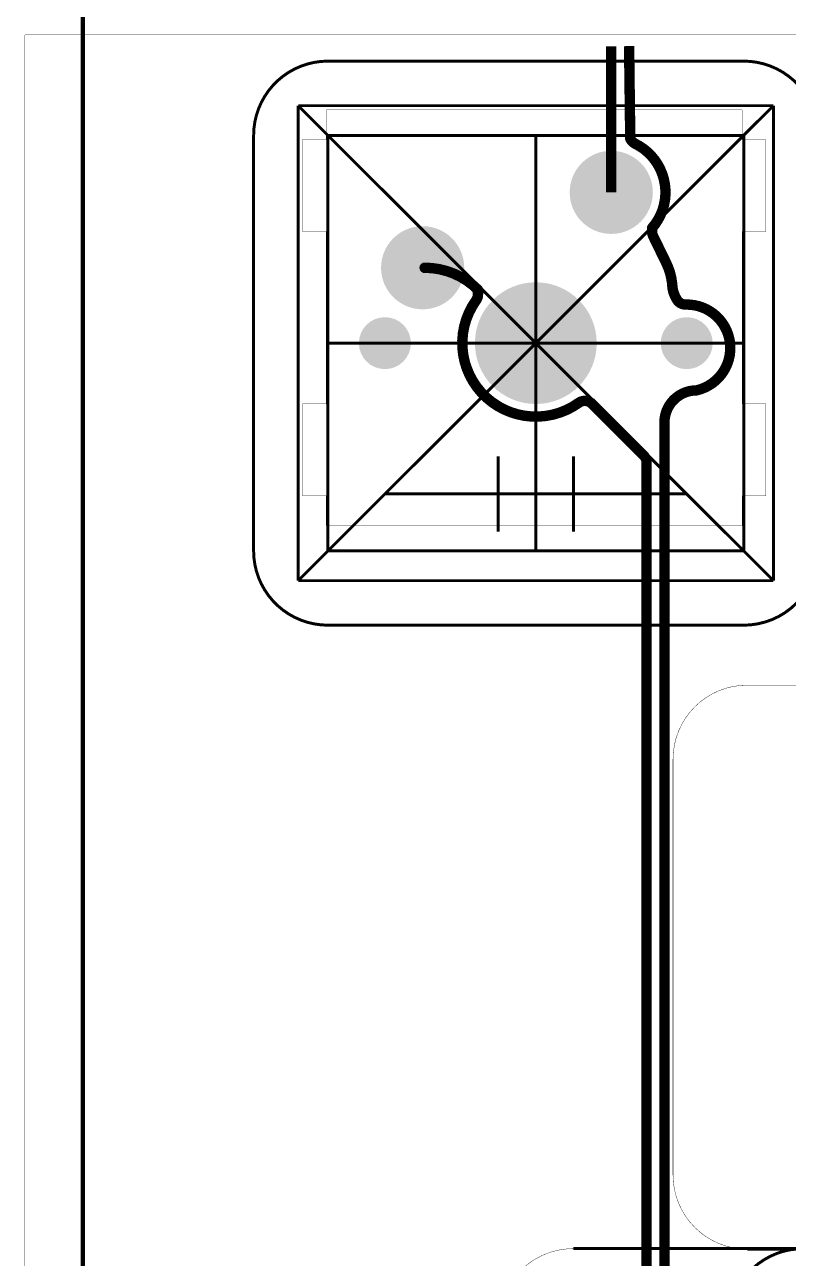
# Model space of a CAD drawing. Header units: inches. Extents: x -214 to 438, y -213 to 250.
# Drawn here: x -136.21 to -110.5, y -28.83 to 12.73 of the extents above; entities that cross this region are included whole.
import ezdxf

# ---------------------------------------------------------------- set-up
doc = ezdxf.new("R2010")
doc.units = ezdxf.units.IN
for name, color, linetype in [('Bottom Layer', 5, 'Continuous'), ('Drawing', 216, 'Continuous'), ('Drawing3', 56, 'Continuous'), ('Multi-Layer', 9, 'Continuous'), ('Outline', 6, 'Continuous'), ('Top Layer', 1, 'Continuous')]:
    doc.layers.add(name, color=color, linetype=linetype)

msp = doc.modelspace()

# ---------------------------------------------------------------- hatches: boundary and pattern name
at = {"layer": 'Bottom Layer'}
h = msp.add_hatch(color=5, dxfattribs=at)
edge = h.paths.add_edge_path()
edge.add_arc((-116.46000076, 7.08000108), 1.39999974, 0, 360)
h = msp.add_hatch(color=5, dxfattribs=at)
edge = h.paths.add_edge_path()
edge.add_arc((-122.81000076, 4.54000108), 1.39999974, 0, 360)
h = msp.add_hatch(color=5, dxfattribs=at)
edge = h.paths.add_edge_path()
edge.add_arc((-119.00000076, 2.00000108), 2.04999844, 0, 360)
h = msp.add_hatch(color=5, dxfattribs=at)
edge = h.paths.add_edge_path()
edge.add_arc((-124.08000076, 2.00000108), 0.87499952, 0, 360)
h = msp.add_hatch(color=5, dxfattribs=at)
edge = h.paths.add_edge_path()
edge.add_arc((-113.92000076, 2.00000108), 0.87499952, 0, 360)
at = {"layer": 'Multi-Layer'}
h = msp.add_hatch(color=9, dxfattribs=at)
edge = h.paths.add_edge_path()
edge.add_arc((-116.46000076, 7.08000108), 1.39999974, 0, 360)
h = msp.add_hatch(color=9, dxfattribs=at)
edge = h.paths.add_edge_path()
edge.add_arc((-122.81000076, 4.54000108), 1.39999974, 0, 360)
h = msp.add_hatch(color=9, dxfattribs=at)
edge = h.paths.add_edge_path()
edge.add_arc((-119.00000076, 2.00000108), 2.04999844, 0, 360)
h = msp.add_hatch(color=9, dxfattribs=at)
edge = h.paths.add_edge_path()
edge.add_arc((-124.08000076, 2.00000108), 0.87499952, 0, 360)
h = msp.add_hatch(color=9, dxfattribs=at)
edge = h.paths.add_edge_path()
edge.add_arc((-113.92000076, 2.00000108), 0.87499952, 0, 360)
at = {"layer": 'Top Layer'}
h = msp.add_hatch(color=1, dxfattribs=at)
edge = h.paths.add_edge_path()
edge.add_arc((-116.46000076, 7.08000108), 1.39999974, 0, 360)
h = msp.add_hatch(color=1, dxfattribs=at)
edge = h.paths.add_edge_path()
edge.add_arc((-122.81000076, 4.54000108), 1.39999974, 0, 360)
h = msp.add_hatch(color=1, dxfattribs=at)
edge = h.paths.add_edge_path()
edge.add_arc((-119.00000076, 2.00000108), 2.04999844, 0, 360)
h = msp.add_hatch(color=1, dxfattribs=at)
edge = h.paths.add_edge_path()
edge.add_arc((-124.08000076, 2.00000108), 0.87499952, 0, 360)
h = msp.add_hatch(color=1, dxfattribs=at)
edge = h.paths.add_edge_path()
edge.add_arc((-113.92000076, 2.00000108), 0.87499952, 0, 360)

# ---------------------------------------------------------------- linework, layer by layer
at = {"layer": 'Drawing'}
for points, const_width in [([(-128.4995017, 8.99999978, -0.4142135623730999), (-125.99950162, 11.49999986)], 0.0999998), ([(-112.00050244, 11.49999986, -0.4142135623730985), (-109.50050236, 8.99999978)], 0.0999998), ([(-126.000002, -7.49949732, -0.4142135623731002), (-128.50000208, -4.999497239999999)], 0.0999998), ([(-109.50050236, -5.00000016, -0.4142135623730951), (-112.00050244, -7.50000024)], 0.0999998), ([(-125.99950162, -7.50000024, -0.4142135623731002), (-128.4995017, -5.00000016)], 0.0127), ([(-114.38139938, -12.0180989, -0.4142135623730946), (-111.8813993, -9.51809882)], 0.0127), ([(-111.8813993, -28.5177992, -0.4142135623730948), (-114.38139938, -26.01779912)], 0.0127), ([(-120.238901, -31.00019962, -0.4142135623730951), (-117.73890092, -28.50019954)], 0.0127), ([(-112.49950068, -31.0000015, -0.4142135623730999), (-109.9995006, -28.50000142)], 0.0999998)]:
    msp.add_lwpolyline(points, format="xyb", dxfattribs=dict(at, const_width=const_width))
for points, const_width in [([(-125.99950162, 11.49999986), (-112.00050244, 11.49999986)], 0.0999998), ([(-127, -5.99999816), (-110.99999898, 10.00000286)], 0.0999998), ([(-127, 10.00000286), (-110.99999898, -5.99999816)], 0.0999998), ([(-127, -5.99999816), (-127, 10.00000286)], 0.0999998), ([(-127, 10.00000286), (-110.99999898, 10.00000286)], 0.0999998), ([(-110.99999898, -5.99999816), (-110.99999898, 10.00000286)], 0.0999998), ([(-128.50000208, -4.999497239999999), (-128.50000208, 8.99950194)], 0.0999998), ([(-125.99975308, -4.9997995), (-125.99975308, 8.99980166)], 0.0999998), ([(-125.99975308, 8.99980166), (-112.00025352, 8.99980166)], 0.0999998), ([(-119.0000033, -4.9997995), (-119.0000033, 8.99980166)], 0.0999998), ([(-112.00025352, -4.9997995), (-112.00025352, 8.99980166)], 0.0999998), ([(-119.00000076, 0.73000108), (-119.00000076, 3.27000108)], 0.0999998), ([(-125.99975308, 2.00000108), (-112.00025352, 2.00000108)], 0.0999998), ([(-120.27000076, 2.00000108), (-117.73000076, 2.00000108)], 0.0999998), ([(-120.27000076, -4.349998919999999), (-120.27000076, -1.80999892)], 0.0999998), ([(-119.00000076, -4.349998919999999), (-119.00000076, -1.80999892)], 0.0999998), ([(-117.73000076, -4.349998919999999), (-117.73000076, -1.80999892)], 0.0999998), ([(-124.08000076, -3.07999892), (-113.92000076, -3.07999892)], 0.0999998), ([(-125.99975308, -4.9997995), (-112.00025352, -4.9997995)], 0.0999998), ([(-127, -5.99999816), (-110.99999898, -5.99999816)], 0.0999998), ([(-125.99950162, -7.4999977), (-112.00050244, -7.4999977)], 0.0999998), ([(-111.8813993, -9.51809882), (-88.11849787999999, -9.51809882)], 0.0127), ([(-114.38139938, -26.01779912), (-114.38139938, -12.0180989)], 0.0127), ([(-117.73890092, -28.50019954), (-88.26100204, -28.50019954)], 0.0999998), ([(-111.8813993, -28.5177992), (-88.11849787999999, -28.5177992)], 0.0999998)]:
    msp.add_lwpolyline(points, dxfattribs=dict(at, const_width=const_width))
for points, const_width in [([(-126.0245003, 11.49999986, 1), (-125.97450294, 11.49999986, 1)], 0.0499999), ([(-112.02550112, 11.49999986, 1), (-111.97550376, 11.49999986, 1)], 0.0499999), ([(-128.52450038, 8.99999978, 1), (-128.47450302, 8.99999978, 1)], 0.0499999), ([(-128.52500076, -4.999497239999999, 1), (-128.4750034, -4.999497239999999, 1)], 0.0499999), ([(-128.5026767, -5.00000016, 1), (-128.4963267, -5.00000016, 1)], 0.00635), ([(-126.02500068, -7.49949732, 1), (-125.97500332, -7.49949732, 1)], 0.0499999), ([(-112.02550112, -7.50000024, 1), (-111.97550376, -7.50000024, 1)], 0.0499999), ([(-126.00267662, -7.50000024, 1), (-125.99632662, -7.50000024, 1)], 0.00635), ([(-111.8845743, -9.51809882, 1), (-111.8782243, -9.51809882, 1)], 0.00635), ([(-114.38457438, -12.0180989, 1), (-114.37822438, -12.0180989, 1)], 0.00635), ([(-114.38457438, -26.01779912, 1), (-114.37822438, -26.01779912, 1)], 0.00635), ([(-117.74207592, -28.50019954, 1), (-117.73572592, -28.50019954, 1)], 0.00635), ([(-111.8845743, -28.5177992, 1), (-111.8782243, -28.5177992, 1)], 0.00635)]:
    msp.add_lwpolyline(points, format="xyb", close=True, dxfattribs=dict(at, const_width=const_width))
at = {"layer": 'Drawing3', "const_width": 0.0127}
for points in [[(-136.2004642, -90.48964629999999), (-136.2004642, 12.38110046)], [(-136.2004642, 12.38110046), (208.6054502, 12.38110046)], [(-126.05674814, 9.85609916), (-112.05584904, 9.85609916)], [(-126.05674814, 8.8557989), (-126.05674814, 9.85609916)], [(-112.05584904, 8.8557989), (-112.05584904, 9.85609916)], [(-126.85598962, 5.75660012), (-126.85598962, 8.8557989)], [(-126.85598962, 8.8557989), (-126.05674814, 8.8557989)], [(-112.05584904, 8.8557989), (-111.25654914, 8.8557989)], [(-111.25654914, 5.75660012), (-111.25654914, 8.8557989)], [(-126.85598962, 5.75660012), (-126.05674814, 5.75660012)], [(-126.05674814, -0.04340098), (-126.05674814, 5.75660012)], [(-112.05584904, 5.75660012), (-111.25654914, 5.75660012)], [(-112.05584904, -0.04340098), (-112.05584904, 5.75660012)], [(-126.85598962, -3.14390024), (-126.85598962, -0.04340098)], [(-126.85598962, -0.04340098), (-126.05674814, -0.04340098)], [(-112.05584904, -0.04340098), (-111.25654914, -0.04340098)], [(-111.25654914, -3.14390024), (-111.25654914, -0.04340098)], [(-126.85598962, -3.14390024), (-126.05674814, -3.14390024)], [(-126.05674814, -4.14300162), (-126.05674814, -3.14390024)], [(-112.05584904, -3.14390024), (-111.25654914, -3.14390024)], [(-112.05584904, -4.14300162), (-112.05584904, -3.14390024)], [(-126.05674814, -4.14300162), (-112.05584904, -4.14300162)]]:
    msp.add_lwpolyline(points, dxfattribs=at)
at = {"layer": 'Outline', "const_width": 0.1499997}
msp.add_lwpolyline([(-134.25000836, 38.4999992), (-134.2499982, -88.9999998)], dxfattribs=at)
at = {"layer": 'Top Layer', "const_width": 0.3499993}
for points in [[(-116.46000838, 12.0002427), (-116.46000584, 10.7824397)], [(-115.86003498, 12.00550812), (-115.82047956, 8.89164338)], [(-116.46000584, 10.7824397), (-116.46000076, 7.08000108)], [(-115.82046178, 8.890393699999999), (-115.81220678, 8.87400562)], [(-115.08410054, 5.755073579999999), (-115.08410054, 5.88103472)], [(-115.04884026, 5.603300959999999), (-114.60754828, 4.69611202)], [(-122.81000076, 4.54000108), (-122.74245708, 4.54000108)], [(-120.94668978, 3.64429294), (-120.9464053, 3.79605286)], [(-117.10383742, -0.04651756), (-115.41393732, -1.73641766)], [(-114.6699891, -46.92813576), (-114.6699891, -0.67150996)], [(-115.41393986, -1.7364202), (-115.4127232, -1.73766734)], [(-115.41235236, -1.73804834), (-115.36928666, -1.7822545)], [(-115.2699879, -46.67960184), (-115.2699879, -2.02648312)]]:
    msp.add_lwpolyline(points, dxfattribs=at)
for points in [[(-115.82046178, 8.890393699999999, -0.0008927136610579), (-115.82047956, 8.89164338)], [(-115.65571992, 8.7182198, -0.1618496734981206), (-115.81220424, 8.87400562)], [(-115.65571992, 8.7182198, -0.4927135338419664), (-115.08410054, 5.88103472)], [(-115.04884026, 5.603300959999999, -0.1127068623591871), (-115.08410054, 5.755073579999999)], [(-122.74245708, 4.54000108, -0.198912367379658), (-120.9464053, 3.79605286)], [(-114.60754574, 4.69611202, -0.0845878181181683), (-114.41365738, 4.031777559999999)], [(-114.41365738, 4.031777559999999, -0.0173827798026668), (-114.40215372, 3.88904988)], [(-120.94668724, 3.64429294, -0.1551782158161532), (-121.01135818, 3.44224356)], [(-114.39750044, 3.84718052, -0.0301178861868502), (-114.40215372, 3.88904988)], [(-114.24694702, 3.46038424, -0.0986051434518146), (-114.39750044, 3.84718052)], [(-117.55545958, -0.00970534, -0.8491897488507986), (-121.01135818, 3.44224356)], [(-113.94713812, 3.29971654, -0.2592945908093999), (-114.24694702, 3.46038424)], [(-113.94713812, 3.299714, -0.9023553102805256), (-113.58859172, 0.40988742)], [(-114.6699891, -0.67150996, -0.4142135623730951), (-113.58859172, 0.40988742)], [(-117.55545958, -0.00970534, -0.3673283507885622), (-117.10383742, -0.04651756)], [(-115.4127232, -1.73766734, -0.0003797653706072), (-115.41234982, -1.7380458)], [(-115.36928666, -1.7822545, -0.1955162966832884), (-115.2699879, -2.02648312)]]:
    msp.add_lwpolyline(points, format="xyb", dxfattribs=at)
at = {"layer": 'Top Layer', "const_width": 0.17499838}
for points in [[(-115.90798002, 8.89164338, 1), (-115.7329791, 8.89164338, 1)], [(-115.90796224, 8.890393699999999, 1), (-115.73296132, 8.890393699999999, 1)], [(-115.8997047, 8.87400562, 1), (-115.72470378, 8.87400562, 1)], [(-115.74322038, 8.7182198, 1), (-115.56821946, 8.7182198, 1)], [(-115.74322038, 8.7182198, 1), (-115.56821946, 8.7182198, 1)], [(-115.171601, 5.88103472, 1), (-114.99660008, 5.88103472, 1)], [(-115.171601, 5.755073579999999, 1), (-114.99660008, 5.755073579999999, 1)], [(-115.13634072, 5.603300959999999, 1), (-114.9613398, 5.603300959999999, 1)], [(-122.82995754, 4.54000108, 1), (-122.65495662, 4.54000108, 1)], [(-114.6950462, 4.69611202, 1), (-114.52004528, 4.69611202, 1)], [(-114.50115784, 4.031777559999999, 1), (-114.32615692, 4.031777559999999, 1)], [(-114.50115784, 4.031777559999999, 1), (-114.32615692, 4.031777559999999, 1)], [(-121.0341877, 3.64429294, 1), (-120.85918678, 3.64429294, 1)], [(-121.03390576, 3.79605286, 1), (-120.85890484, 3.79605286, 1)], [(-114.48965418, 3.88904988, 1), (-114.31465326, 3.88904988, 1)], [(-114.48965418, 3.88904988, 1), (-114.31465326, 3.88904988, 1)], [(-114.4850009, 3.84718052, 1), (-114.30999998, 3.84718052, 1)], [(-114.4850009, 3.84718052, 1), (-114.30999998, 3.84718052, 1)], [(-121.09885864, 3.44224356, 1), (-120.92385772, 3.44224356, 1)], [(-121.09885864, 3.44224356, 1), (-120.92385772, 3.44224356, 1)], [(-114.33444748, 3.46038424, 1), (-114.15944656, 3.46038424, 1)], [(-114.33444748, 3.46038424, 1), (-114.15944656, 3.46038424, 1)], [(-114.03463858, 3.29971654, 1), (-113.85963766, 3.29971654, 1)], [(-114.03463858, 3.299714, 1), (-113.85963766, 3.299714, 1)], [(-113.67609218, 0.40988742, 1), (-113.50109126, 0.40988742, 1)], [(-113.67609218, 0.40988742, 1), (-113.50109126, 0.40988742, 1)], [(-117.64296004, -0.00970534, 1), (-117.46795912, -0.00970534, 1)], [(-117.64296004, -0.00970534, 1), (-117.46795912, -0.00970534, 1)], [(-117.19133788, -0.04651756, 1), (-117.01633696, -0.04651756, 1)], [(-114.75748956, -0.67150996, 1), (-114.58248864, -0.67150996, 1)], [(-115.50022366, -1.73766734, 1), (-115.32522274, -1.73766734, 1)], [(-115.49985028, -1.7380458, 1), (-115.32484936, -1.7380458, 1)], [(-115.45678712, -1.7822545, 1), (-115.2817862, -1.7822545, 1)], [(-115.35748836, -2.02648312, 1), (-115.18248744, -2.02648312, 1)]]:
    msp.add_lwpolyline(points, format="xyb", close=True, dxfattribs=at)

doc.saveas('drawing.dxf')
